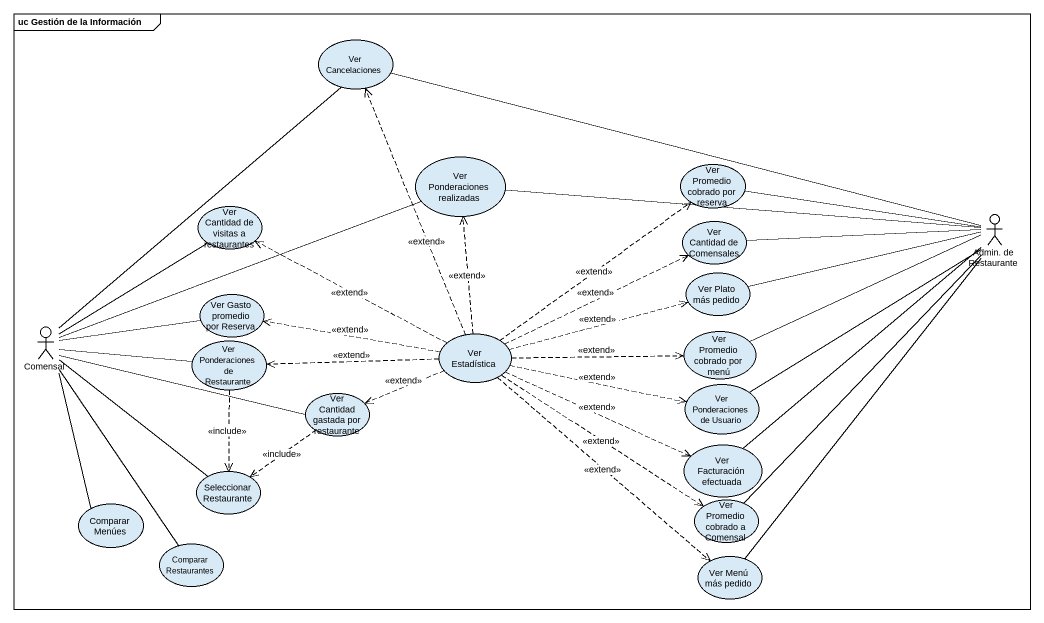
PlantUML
@startuml
mainframe uc Gestión de la Información
usecase "Ver Cancelaciones" as Ver_Cancelaciones
usecase "Ver Ponderaciones realizadas" as Ver_Ponderaciones_realizadas
usecase "Ver Promedio cobrado por reserva" as Ver_Promedio_cobrado_por
usecase "Ver Cantidad de visitas a restaurantes" as Ver_Cantidad_de_visitas_a
usecase "Ver Cantidad de Comensales" as Ver_Cantidad_de_Comensales
actor "Admin. de Restaurante" as Admin_de_Restaurante
usecase "Ver Plato más pedido" as Ver_Plato_más_pedido
usecase "Ver Gasto promedio por Reserva" as Ver_Gasto_promedio_por
actor Comensal
usecase "Ver Ponderaciones de Restaurante" as Ver_Ponderaciones_de
usecase "Ver Estadística" as Ver_Estadística
usecase "Ver Promedio cobrado por menú" as Ver_Promedio_cobrado_por_2
usecase "Ver Cantidad gastada por restaurante" as Ver_Cantidad_gastada_por
usecase "Ver Ponderaciones de Usuario" as Ver_Ponderaciones_de_Usuario
usecase "Seleccionar Restaurante" as Seleccionar_Restaurante
usecase "Ver Facturación efectuada" as Ver_Facturación_efectuada
usecase "Comparar Menúes" as Comparar_Menúes
usecase "Ver Promedio cobrado a Comensal" as Ver_Promedio_cobrado_a
usecase "Comparar Restaurantes" as Comparar_Restaurantes
usecase "Ver Menú más pedido" as Ver_Menú_más_pedido
Admin_de_Restaurante -left- Ver_Cancelaciones
Admin_de_Restaurante -left- Ver_Ponderaciones_realizadas
Admin_de_Restaurante -left- Ver_Promedio_cobrado_por
Admin_de_Restaurante -left- Ver_Cantidad_de_Comensales
Admin_de_Restaurante -left- Ver_Plato_más_pedido
Admin_de_Restaurante -left- Ver_Promedio_cobrado_por_2
Admin_de_Restaurante -- Ver_Ponderaciones_de_Usuario
Admin_de_Restaurante -- Ver_Facturación_efectuada
Admin_de_Restaurante -- Ver_Promedio_cobrado_a
Admin_de_Restaurante -- Ver_Menú_más_pedido
Comensal -up- Ver_Cancelaciones
Comensal -right- Ver_Ponderaciones_realizadas
Comensal -up- Ver_Cantidad_de_visitas_a
Comensal -right- Ver_Gasto_promedio_por
Comensal -right- Ver_Ponderaciones_de
Comensal -right- Ver_Cantidad_gastada_por
Comensal -- Seleccionar_Restaurante
Comensal -- Comparar_Menúes
Comensal -- Comparar_Restaurantes
Ver_Ponderaciones_de ..> Seleccionar_Restaurante : <<include>>
Ver_Estadística .up.> Ver_Cancelaciones : <<extend>>
Ver_Estadística .up.> Ver_Ponderaciones_realizadas : <<extend>>
Ver_Estadística .up.> Ver_Promedio_cobrado_por : <<extend>>
Ver_Estadística .left.> Ver_Cantidad_de_visitas_a : <<extend>>
Ver_Estadística .right.> Ver_Cantidad_de_Comensales : <<extend>>
Ver_Estadística .right.> Ver_Plato_más_pedido : <<extend>>
Ver_Estadística .left.> Ver_Gasto_promedio_por : <<extend>>
Ver_Estadística .left.> Ver_Ponderaciones_de : <<extend>>
Ver_Estadística .right.> Ver_Promedio_cobrado_por_2 : <<extend>>
Ver_Estadística .left.> Ver_Cantidad_gastada_por : <<extend>>
Ver_Estadística .right.> Ver_Ponderaciones_de_Usuario : <<extend>>
Ver_Estadística .right.> Ver_Facturación_efectuada : <<extend>>
Ver_Estadística ..> Ver_Promedio_cobrado_a : <<extend>>
Ver_Estadística ..> Ver_Menú_más_pedido : <<extend>>
Ver_Cantidad_gastada_por ..> Seleccionar_Restaurante : <<include>>
@enduml
